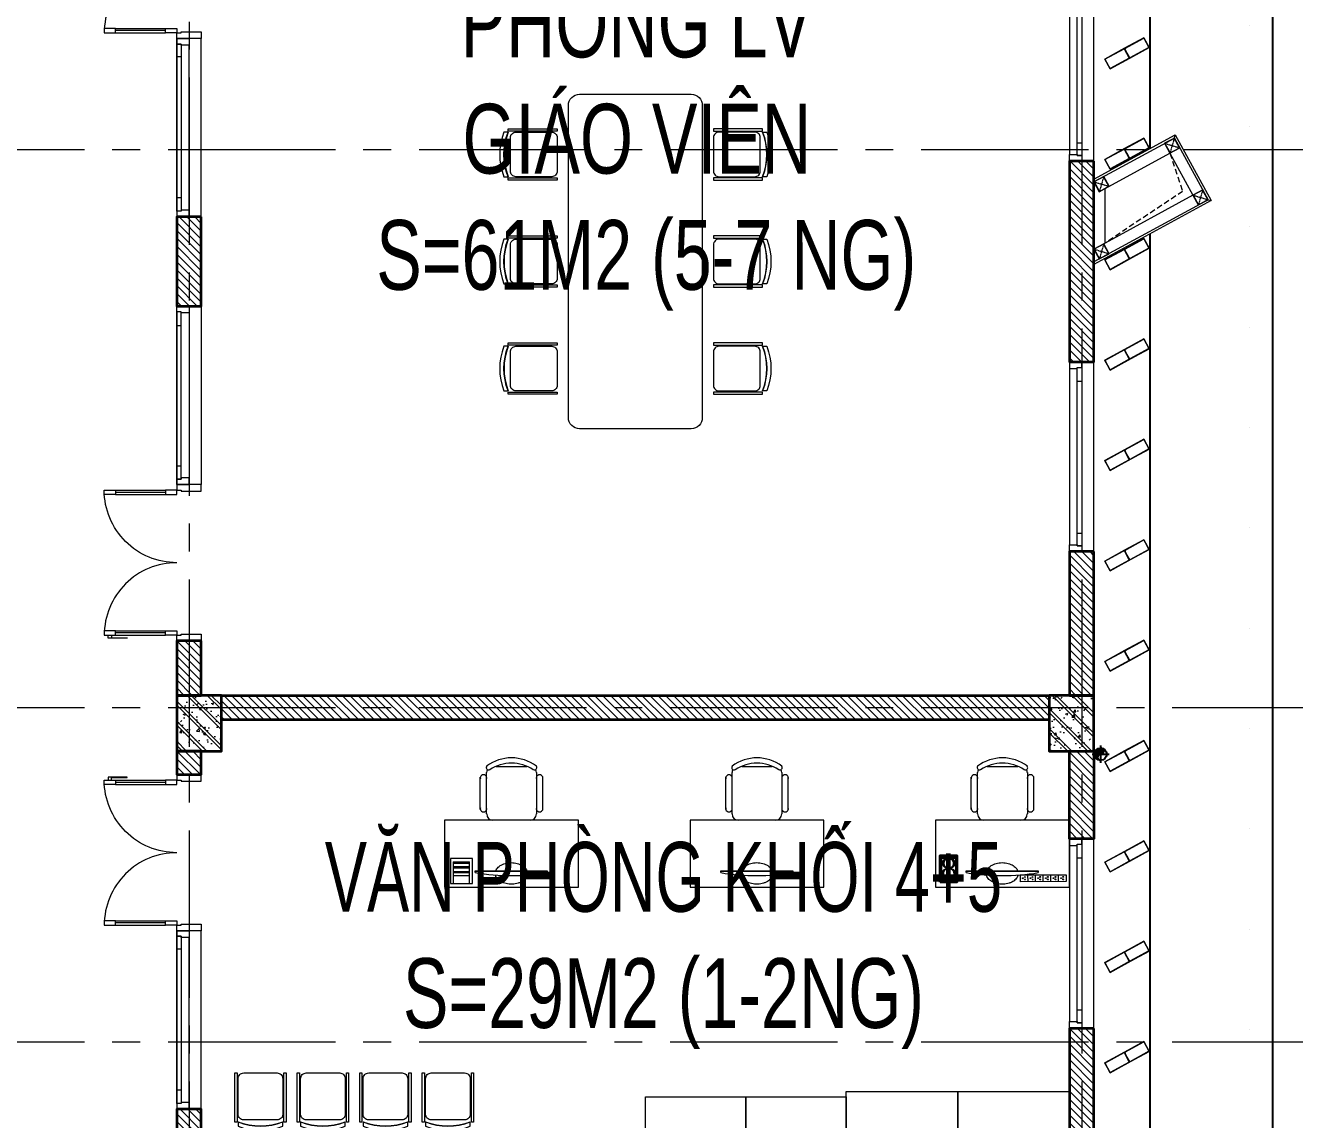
# Model space of a CAD drawing. Header units: millimetres. Extents: x 18326 to 214271, y -298828 to -198730.
# Drawn here: x 125130 to 136505, y -246323 to -236513 of the extents above; entities that cross this region are included whole.
import ezdxf

# ---------------------------------------------------------------- set-up
doc = ezdxf.new("R2010")
doc.units = ezdxf.units.MM
doc.header["$LTSCALE"] = 20
doc.header["$MEASUREMENT"] = 0
doc.linetypes.add('xref LC GK$0$CENTER2', pattern=[1.125, 0.75, -0.125, 0.125, -0.125])
doc.linetypes.add('xref_mb.A1$0$HIDDEN', pattern=[0.375, 0.25, -0.125])
doc.layers.get('0').update_dxf_attribs({"lineweight": 0})
for name, color, linetype, lineweight in [('KV-Cay xanh', 78, 'Continuous', 5), ('KV-Text', 7, 'Continuous', 25), ('xref LC GK$0$KV-Net truc', 251, 'xref LC GK$0$CENTER2', 9), ('xref_mb.A1$0$1', 1, 'Continuous', 25), ('xref_mb.A1$0$1-INTERIOR', 199, 'Continuous', 9), ('xref_mb.A1$0$A-02 WALL', 7, 'Continuous', 35), ('xref_mb.A1$0$KV-Cat be tong', 6, 'Continuous', 35), ('xref_mb.A1$0$KV-Cat tuong', 4, 'Continuous', 35), ('xref_mb.A1$0$KV-Cat vat lieu', 11, 'Continuous', 20), ('xref_mb.A1$0$KV-Cua', 34, 'Continuous', 13), ('xref_mb.A1$0$KV-Hatch', 179, 'Continuous', 5), ('xref_mb.A1$0$KV-Net khuat', 165, 'xref_mb.A1$0$HIDDEN', 9), ('xref_mb.A1$0$KV-Net thay 2', 8, 'Continuous', 13), ('xref_mb.A1$0$KV-Noi that', 35, 'Continuous', 9), ('xref_mb.A1$0$KV-Thiet bi', 59, 'Continuous', 9)]:
    doc.layers.add(name, color=color, linetype=linetype, lineweight=lineweight)
for name, color, linetype in [('xref_mb.A1$0$1.TH_TM', 5, 'xref_mb.A1$0$TM'), ('xref_mb.A1$0$D-T-BI', 2, 'Continuous'), ('xref_mb.A1$0$KV-Net thay 3', 251, 'Continuous')]:
    doc.layers.add(name, color=color, linetype=linetype)
doc.styles.add('VN', font='arial.ttf', dxfattribs={"width": 0.7})
doc.styles.add('xref_mb.A1$0$CHU HOA Day', font='VnArialH.TTF')
doc.styles.add('xref_mb.A1$0$TEXT LINE TYPE-UV ABC', font='uv-abc.shx')
doc.linetypes.add('xref_mb.A1$0$TM', pattern='A,16.5,-4,["M",xref_mb.A1$0$TEXT LINE TYPE-UV ABC,S=3,R=0,X=-1.3,Y=-1.3],-4', length=24.5)

# ---------------------------------------------------------------- blocks, each defined once
blk = doc.blocks.new('T3RQƯ')
at = {"layer": 'KV-Text', "color": 8, "char_height": 625, "width": 11546.25, "attachment_point": 2, "style": 'VN'}
for s, insert in [('\\A1;\\pxqc;PHÒNG LV\\PGIÁO VIÊN\\P S=61M2 (5-7 NG)', (85975, -12079)), ('\\A1;\\pxqc;{\\W0.65;VĂN PHÒNG KHỐI 4+5\\P}S=29M2 (1-2NG)', (86214, -19739))]:
    blk.add_mtext(s, dxfattribs=dict(at, insert=insert))
blk = doc.blocks.new('t3')
at = {"layer": 'KV-Text', "color": 8, "xscale": 0.003999999956183369, "yscale": 0.003999999956183369, "zscale": 0.003999999956183369}
blk.add_blockref('T3RQƯ', (7.351, 232.338), dxfattribs=at)
blk = doc.blocks.new('xref LC GK$0$LC')
at = {"layer": 'xref LC GK$0$KV-Net truc', "color": 8, "ltscale": 100}
for points in [[(96250, 10100), (96250, -50500)], [(104250, 10100), (104250, -47500)], [(117812, -28800), (39359, -28800)], [(117812, -33800), (79004, -33800)], [(117812, -36800), (39359, -36800)]]:
    blk.add_lwpolyline(points, dxfattribs=at)
blk = doc.blocks.new('xref_mb.A1$0$Bon cay ETC - 1')
at = {"color": 8}
blk.add_wipeout([(0, 0), (729, 398), (1050, -191), (0, -763)], dxfattribs=at).dxf.layer = 'xref_mb.A1$0$KV-Cat vat lieu'
at = {"layer": 'xref_mb.A1$0$KV-Cat vat lieu', "color": 8}
for points in [[(0, -763), (0, 0), (729, 398), (1050, -191)], [(0, -741), (0, -23), (721, 370), (1023, -183)], [(681, 235), (769, 283), (721, 370), (633, 323)], [(682, 238), (766, 283), (720, 368), (636, 322)], [(100, -572), (100, -82), (681, 235), (887, -143)], [(48, -111), (136, -63), (88, 25), (0, -23)], [(49, -108), (133, -62), (87, 22), (3, -24)], [(935, -230), (1023, -183), (975, -95), (887, -143)], [(936, -228), (1020, -182), (974, -98), (890, -143)], [(48, -714), (136, -667), (88, -579), (0, -627)], [(49, -712), (133, -666), (87, -581), (3, -627)]]:
    blk.add_lwpolyline(points, close=True, dxfattribs=at)
for points in [[(721, 370), (729, 398)], [(1023, -183), (1050, -191)]]:
    blk.add_lwpolyline(points, dxfattribs=at)
at = {"layer": 'xref_mb.A1$0$KV-Net khuat', "color": 8}
for points in [[(720, 368), (682, 238)], [(636, 322), (766, 283)], [(87, 22), (49, -108)], [(3, -24), (133, -62)], [(974, -98), (936, -228)], [(890, -143), (1020, -182)], [(3, -627), (133, -666)], [(87, -581), (49, -712)]]:
    blk.add_lwpolyline(points, dxfattribs=at)
at = {"layer": 'xref_mb.A1$0$KV-Net khuat', "color": 8, "ltscale": 10}
blk.add_lwpolyline([(681, 235), (795, -108), (105, -569)], dxfattribs=at)
at = {"layer": 'xref_mb.A1$0$KV-Net thay 2', "color": 8}
blk.add_lwpolyline([(100, -572), (88, -579)], dxfattribs=at)
blk = doc.blocks.new('*U160')
at = {"color": 8}
for p, q in [((-110, 440), (-110, -1140)), ((-220, 325), (-220, -1035)), ((-180, -1035), (-180, 325)), ((-220, -1200), (-110, -1200))]:
    blk.add_line(p, q, dxfattribs=at)
for points in [[(-220, 500), (-110, 500), (-110, 440), (-110, 440), (-110, 440), (-180, 440), (-180, 450), (-220, 450)], [(-180, 450), (-220, 450), (-220, 325), (-180, 325)], [(-180, -1035), (-220, -1035), (-220, -1150), (-180, -1150)], [(-220, -1200), (-110, -1200), (-110, -1140), (-110, -1140), (-110, -1140), (-180, -1140), (-180, -1150), (-220, -1150)]]:
    blk.add_lwpolyline(points, close=True, dxfattribs=at)
blk = doc.blocks.new('xref_mb.A1$0$Mat cat lam be tong 1')
at = {"color": 8, "ltscale": 0.5, "elevation": -169}
blk.add_lwpolyline([(1710, 542), (1710, 542)], close=True, dxfattribs=at)
at = {"color": 8, "ltscale": 0.5}
for points in [[(203, 110), (0, 110), (0, 10), (203, 10), (203, 18, 0.870853), (202, 18), (202, 12, -0.414214), (201, 12), (200, 12), (200, 108), (201, 108, -0.414214), (202, 108), (202, 102, 0.870853), (203, 102)], [(200, 101), (200, 12, 1), (201, 12), (201, 18, -0.414214), (202, 19), (202, 19, -0.414214), (203, 18), (203, 10), (400, 10), (400, 110), (203, 110), (203, 102, -0.414214), (202, 101)], [(398, 108), (398, 12), (204, 12), (204, 20, 0.414214), (204, 20), (202, 20, -0.414214), (202, 21), (202, 25), (201, 25), (202, 25), (202, 60), (201, 60), (202, 60), (202, 95), (201, 95), (202, 95), (202, 99, -0.414214), (202, 100), (204, 100, 0.414214), (204, 100), (204, 108)]]:
    blk.add_lwpolyline(points, format="xyb", close=True, dxfattribs=at)
at = {"color": 8}
blk.add_lwpolyline([(0, 110), (400, 110), (400, 10), (0, 10)], close=True, dxfattribs=at)
at = {"color": 8, "ltscale": 0.5}
blk.add_lwpolyline([(198, 108), (198, 12), (2, 12), (2, 108)], close=True, dxfattribs=at)
blk = doc.blocks.new('xref_mb.A1$0$MD LBT nha A1')
at = {"layer": 'xref_mb.A1$0$KV-Cat vat lieu', "color": 8, "rotation": 28.61045966597749}
for p in [(-1451, 19558), (-1451, 18658), (-1451, 17758), (-1451, 16858), (-1451, 15958), (-1451, 15058), (-1451, 14158), (-1451, 13258), (-1451, 12358), (-1451, 11458), (-1451, 10558), (-1451, 9658)]:
    blk.add_blockref('xref_mb.A1$0$Mat cat lam be tong 1', p, dxfattribs=at)
blk = doc.blocks.new('xref_mb.A1$0$cot 400x500')
at = {"layer": 'xref_mb.A1$0$KV-Hatch'}
h = blk.add_hatch(dxfattribs=at)
h.set_pattern_fill('CHAU-02', color=8, scale=30, angle=90, pattern_type=2)
h.set_pattern_definition([(140, (0, 0), (18.82564, 215.17805), [22.5, -247.5]), (85, (0, 0), (-225.65764, -41.6254), [18, -198]), (190.4514, (1.57, 17.93), (-206.83186, 173.5528), [19.12206, -210.34263]), (136.1842, (-60, 4e-15), (49.6557, 320.1723), [33.75, -371.25]), (186.6356, (-55.86, 26.68), (-292.23536, 280.3988), [28.6831, -315.5139]), (81.1842, (-60, 4e-15), (-292.2356, 280.3986), [27, -297]), (111, (-45, 30), (120.78567, 179.07212), [22.5, -247.5]), (316, (-45, 30), (109.66194, 201.56464), [18, -198]), (161.4514, (-34.93, 44.92), (-96.75915, 252.0668), [19.12206, -210.34263]), (157.5, (0, 0), (-88.31234, -46.774855), [0, -195.6, 0, -201, 0, -198.75]), (94.5, (0, 0), (-114.03096, 85.00528), [0, -114.6, 0, -191.1, 0, -75.75]), (57.5, (-4e-15, -66.9), (6.76646, 160.14673), [0, -75, 0, -234, 0, -310.5]), (47.5, (-6e-15, -96.9), (-30.0315, 174.95585), [0, -97.5, 0, -155.4, 0, -220.5]), (45, (0, 0), (-90.15611, 90.15611), []), (45, (-36.75, 2e-15), (-90.15611, 90.15611), [])])
h.paths.add_polyline_path([(88041, 92308), (88041, 91908), (88541, 91908), (88541, 92308)])
at = {"layer": 'xref_mb.A1$0$KV-Cat be tong', "color": 8}
blk.add_lwpolyline([(88041, 92308), (88041, 91908), (88541, 91908), (88541, 92308)], close=True, dxfattribs=at)
blk = doc.blocks.new('xref_mb.A1$0$LCT1')
at = {"layer": 'xref_mb.A1$0$1', "color": 8, "rotation": 270}
for p in [(-100018, 56651), (-92198, 56651)]:
    blk.add_blockref('xref_mb.A1$0$cot 400x500', p, dxfattribs=at)
blk = doc.blocks.new('*U162')
at = {"color": 8}
for p, q in [((70, 100), (70, 550)), ((90, 550), (90, 100)), ((1310, 550), (1310, 100)), ((1330, 100), (1330, 550))]:
    blk.add_line(p, q, dxfattribs=at)
for points in [[(22, 445), (22, 614), (50, 614), (50, 586), (27, 586), (27, 445)], [(0, 0), (50, 0), (50, -40), (60, -40), (60, -220), (0, -220)], [(1400, 0), (1350, 0), (1350, -40), (1340, -40), (1340, -220), (1400, -220)]]:
    blk.add_lwpolyline(points, close=True, dxfattribs=at)
for points in [[(50, 550), (90, 550), (90, 650), (50, 650), (50, 550)], [(1350, 550), (1310, 550), (1310, 650), (1350, 650), (1350, 550)], [(50, 553), (50, 100)], [(1350, 553), (1350, 100)], [(50, 100), (90, 100), (90, 0), (50, 0), (50, 100)], [(1350, 100), (1310, 100), (1310, 0), (1350, 0), (1350, 100)]]:
    blk.add_lwpolyline(points, dxfattribs=at)
at = {"color": 8, "ltscale": 0.2}
for points in [[(700, 0, 0.414214), (50, 650, 0.414214)], [(700, 0, -0.414214), (1350, 650, -0.414214)]]:
    blk.add_lwpolyline(points, format="xyb", dxfattribs=at)
blk = doc.blocks.new('*U108')
at = {"color": 8}
for p, q in [((-110, 340), (-110, -1140)), ((-220, 225), (-220, -1035)), ((-180, -1035), (-180, 225)), ((-220, -1200), (-110, -1200))]:
    blk.add_line(p, q, dxfattribs=at)
for points in [[(-220, 400), (-110, 400), (-110, 340), (-110, 340), (-110, 340), (-180, 340), (-180, 350), (-220, 350)], [(-180, 350), (-220, 350), (-220, 225), (-180, 225)], [(-180, -1035), (-220, -1035), (-220, -1150), (-180, -1150)], [(-220, -1200), (-110, -1200), (-110, -1140), (-110, -1140), (-110, -1140), (-180, -1140), (-180, -1150), (-220, -1150)]]:
    blk.add_lwpolyline(points, close=True, dxfattribs=at)
blk = doc.blocks.new('xref_mb.A1$0$VK1')
at = {"layer": 'xref_mb.A1$0$KV-Net thay 2', "color": 8}
blk.add_lwpolyline([(-250, -1400), (-250, -3000), (-30, -3000), (-30, -1400)], close=True, dxfattribs=at)
at = {"layer": 'xref_mb.A1$0$KV-Cua', "color": 8, "xscale": -1}
for name, p, rotation in [('*U162', (-250, 0), 90), ('*U108', (-30, -2600), 180)]:
    blk.add_blockref(name, p, dxfattribs=dict(at, rotation=rotation))
blk = doc.blocks.new('xref_mb.A1$0$od')
at = {"ltscale": 10}
h = blk.add_hatch(dxfattribs=at)
h.set_pattern_fill('ANSI31', color=8, scale=0.5, style=0)
h.set_pattern_definition([(45, (-2211.68692, 549.289586), (-0.0441941738, 0.0441941738), [])])
h.paths.add_polyline_path([(-0.62, 0, -0.414214), (0, 0.62), (0, 0)])
h.paths.add_polyline_path([(0, -0.62, -0.414214), (-0.62, 0), (0, 0, 1)])
h.paths.add_polyline_path([(0, 0), (0, 0.62, -1)])
at = {"color": 8, "ltscale": 0.02}
for p, q in [((-0.88, 0), (0.88, 0)), ((0, 0.88), (0, -0.88))]:
    blk.add_line(p, q, dxfattribs=at)
at = {"color": 8, "ltscale": 10}
blk.add_circle((0, 0), 0.625, dxfattribs=at)
for centre, start, end in [((0, -0.31), 90, 270), ((0, 0.31), 270, 90)]:
    blk.add_arc(centre, 0.312, start, end, dxfattribs=at)
blk = doc.blocks.new('xref_mb.A1$0$TNMT2')
at = {"layer": 'xref_mb.A1$0$1.TH_TM', "color": 8, "lineweight": 40, "ltscale": 0.25, "xscale": 87.99999999985768, "yscale": 87.99999999985768, "zscale": 87.99999999985768}
blk.add_blockref('xref_mb.A1$0$od', (5, -24919), dxfattribs=at)
blk = doc.blocks.new('xref_mb.A1$0$GHE GAP')
at = {"color": 8}
for points in [[(-200, 478), (-200, 440, -0.1875), (200, 440), (200, 478, 0.1875)], [(-150, 420), (150, 420, -0.414214), (200, 370), (200, 50, -0.414214), (150, 0), (-150, 0, -0.414214), (-200, 50), (-200, 370, -0.414214)]]:
    blk.add_lwpolyline(points, format="xyb", close=True, dxfattribs=at)
for points in [[(-230, 0), (-230, 440), (-210, 440), (-210, 0)], [(210, 0), (210, 440), (230, 440), (230, 0)]]:
    blk.add_lwpolyline(points, close=True, dxfattribs=at)
blk.add_arc((0, -75), 552, 68.7607, 111.2393, dxfattribs=at)
blk = doc.blocks.new('xref_mb.A1$0$GHE LV')
at = {"color": 8}
for p, q in [((-137, 484), (137, 484)), ((-280, 97), (-280, 388)), ((-223, 57), (-223, 428)), ((223, 428), (223, 57)), ((280, 97), (280, 388)), ((166, 0), (-166, 0))]:
    blk.add_line(p, q, dxfattribs=at)
for centre, major_axis, ratio, start_param, end_param in [((0, 182), (0, 378), 0.984046, -0.643501, 0.643501), ((-206, 472), (-20.7, 0.5), 1, -0.61514, 2.155002), ((0, 141), (0, 371), 0.98182, -0.56591, 0.56591), ((206, 472), (-20.7, 0.3), 1, 1.026027, 3.796169), ((-251, 379), (-29.5, 0.7), 1, 2.881079, 6.59026), ((-166, 428), (40.1, 40.1), 1, 1.874755, 2.356194), ((166, 428), (56.6, 2.7), 1, -0.048099, 0.43334), ((252, 379), (-29.5, 0.7), 1, 2.881079, 6.59026), ((-251, 105), (-29.5, -0.7), 1, -0.309209, 3.399972), ((-166, 57), (-56.6, -0.2), 1, -0.003325, 1.567471), ((166, 57), (56.6, 0.1), 1, 4.710029, 6.280825), ((252, 105), (29.5, 0.7), 1, 2.834518, 6.543699)]:
    blk.add_ellipse(centre, major_axis=major_axis, ratio=ratio, start_param=start_param, end_param=end_param, dxfattribs=at)
blk = doc.blocks.new('xref_mb.A1$0$PC')
at = {"color": 8}
for p, q in [((1897493, 244493, 0), (1897493, 245069, 0)), ((1897493, 245069, 0), (1897505, 245069, 0)), ((1897496, 244493, 0), (1897496, 245069, 0)), ((1897496, 245069, 0), (1897508, 245069, 0)), ((1897505, 244493, 0), (1897493, 244493, 0)), ((1897508, 244493, 0), (1897496, 244493, 0))]:
    blk.add_line(p, q, dxfattribs=at)
blk.add_arc((1895792, 244781, 0), 1740, 350.4727, 9.5273, dxfattribs=at)
for points, knots in [([(1897496, 244656, 0), (1897493, 244657, 0), (1897489, 244658, 0), (1897481, 244663, 0), (1897476, 244666, 0), (1897467, 244674, 0), (1897462, 244679, 0), (1897454, 244689, 0), (1897450, 244695, 0), (1897444, 244708, 0), (1897441, 244715, 0), (1897435, 244729, 0), (1897433, 244737, 0), (1897430, 244752, 0), (1897429, 244760, 0), (1897428, 244777, 0), (1897428, 244785, 0), (1897429, 244801, 0), (1897430, 244809, 0), (1897433, 244825, 0), (1897435, 244833, 0), (1897440, 244847, 0), (1897443, 244854, 0), (1897450, 244867, 0), (1897454, 244873, 0), (1897462, 244883, 0), (1897466, 244888, 0), (1897476, 244896, 0), (1897480, 244899, 0), (1897489, 244904, 0), (1897493, 244905, 0), (1897496, 244907, 0)], [0.220469, 0.220469, 0.220469, 0.220469, 0.351176, 0.351176, 0.538257, 0.538257, 0.725338, 0.725338, 0.912419, 0.912419, 1.099499, 1.099499, 1.28658, 1.28658, 1.473661, 1.473661, 1.660742, 1.660742, 1.847823, 1.847823, 2.034903, 2.034903, 2.221984, 2.221984, 2.409065, 2.409065, 2.596146, 2.596146, 2.783226, 2.783226, 2.921123, 2.921123, 2.921123, 2.921123]), ([(1897528, 244908, 0), (1897529, 244908, 0), (1897530, 244907, 0), (1897536, 244906, 0), (1897541, 244903, 0), (1897551, 244898, 0), (1897555, 244894, 0), (1897565, 244886, 0), (1897569, 244881, 0), (1897577, 244870, 0), (1897580, 244864, 0), (1897587, 244851, 0), (1897590, 244843, 0), (1897595, 244829, 0), (1897596, 244821, 0), (1897599, 244805, 0), (1897600, 244797, 0), (1897601, 244781, 0), (1897601, 244773, 0), (1897599, 244756, 0), (1897598, 244748, 0), (1897594, 244733, 0), (1897592, 244725, 0), (1897587, 244711, 0), (1897583, 244704, 0), (1897576, 244692, 0), (1897572, 244686, 0), (1897564, 244676, 0), (1897560, 244672, 0), (1897550, 244664, 0), (1897545, 244661, 0), (1897536, 244657, 0), (1897532, 244656, 0), (1897528, 244655, 0)], [3.30523, 3.30523, 3.30523, 3.30523, 3.344469, 3.344469, 3.531549, 3.531549, 3.71863, 3.71863, 3.905711, 3.905711, 4.092792, 4.092792, 4.279873, 4.279873, 4.466953, 4.466953, 4.654034, 4.654034, 4.841115, 4.841115, 5.028196, 5.028196, 5.215276, 5.215276, 5.402357, 5.402357, 5.589438, 5.589438, 5.776519, 5.776519, 5.963599, 5.963599, 6.119548, 6.119548, 6.119548, 6.119548])]:
    blk.add_open_spline(points, degree=3, knots=knots, dxfattribs=at)
blk = doc.blocks.new('xref_mb.A1$0$o dien 6d')
at = {"layer": 'xref_mb.A1$0$KV-Cat vat lieu', "color": 8}
blk.add_lwpolyline([(5843103.6, -64279), (5843103.6, -64329.4), (5842760.8, -64329.4), (5842760.8, -64279)], close=True, dxfattribs=at)
at = {"layer": 'xref_mb.A1$0$KV-Thiet bi', "color": 8}
for p, q in [((5842817.9, -64279), (5842817.9, -64329.4)), ((5842875.1, -64279), (5842875.1, -64329.4)), ((5842932.2, -64279), (5842932.2, -64329.4)), ((5842989.3, -64279), (5842989.3, -64329.4)), ((5843046.4, -64279), (5843046.4, -64329.4)), ((5843103.6, -64279), (5843103.6, -64329.4))]:
    blk.add_line(p, q, dxfattribs=at)
for centre in [(5842783.2, -64295.7), (5842783.2, -64314.3), (5842798.6, -64305), (5842840.3, -64295.7), (5842840.3, -64314.3), (5842855.7, -64305), (5842897.4, -64295.7), (5842897.4, -64314.3), (5842912.8, -64305), (5842954.6, -64295.7), (5842954.6, -64314.3), (5842970, -64305), (5843011.7, -64295.7), (5843011.7, -64314.3), (5843027.1, -64305), (5843068.8, -64295.7), (5843068.8, -64314.3), (5843084.2, -64305)]:
    blk.add_ellipse(centre, major_axis=(3.23, 0), ratio=1, dxfattribs=at)
blk = doc.blocks.new('xref_mb.A1$0$SCAN')
at = {"layer": 'xref_mb.A1$0$A-02 WALL', "color": 8, "lineweight": -2}
for p, q in [((1940086.6, 188867), (1940083.1, 188873.7)), ((1940242.2, 188867), (1940254.8, 188873.7)), ((1940086.6, 188772.7), (1940083.1, 188768)), ((1940242.2, 188772.7), (1940254.8, 188768))]:
    blk.add_line(p, q, dxfattribs=at)
at = {"layer": 'xref_mb.A1$0$A-02 WALL', "color": 8}
for points in [[(1940083.1, 188873.7), (1940254.8, 188873.7), (1940254.8, 188768), (1940083.1, 188768)], [(1940086.6, 188867), (1940242.2, 188867), (1940242.2, 188772.7), (1940086.6, 188772.7)]]:
    blk.add_lwpolyline(points, close=True, dxfattribs=at)
for centre in [(1940248.2, 188849), (1940248.2, 188827.3), (1940248.2, 188807.1), (1940248.2, 188786.5)]:
    blk.add_circle(centre, 1.54, dxfattribs=at)
blk = doc.blocks.new('xref_mb.A1$0$MIN')
at = {"color": 8}
for p, q in [((513524, 421456), (513924, 421456)), ((513524, 421106), (513524, 421456)), ((513579, 421412), (513924, 421412)), ((513579, 421412), (513579, 421152)), ((513598, 421412), (513598, 421152)), ((513655, 421412), (513655, 421152)), ((513674, 421412), (513674, 421152)), ((513731, 421412), (513731, 421152)), ((513748, 421412), (513748, 421152)), ((513798, 421412), (513798, 421152)), ((513924, 421456), (513924, 421106)), ((513924, 421106), (513524, 421106)), ((513924, 421152), (513579, 421152))]:
    blk.add_line(p, q, dxfattribs=at)
blk = doc.blocks.new('xref_mb.A1$0$A$C488e4e77')
at = {"layer": 'xref_mb.A1$0$KV-Noi that', "color": 8}
for points in [[(-4400, 2880), (-5600, 2880), (-5600, 2280), (-4400, 2280)], [(-2200, 2880), (-3400, 2880), (-3400, 2280), (-2200, 2280)], [(0, 2880), (-1200, 2880), (-1200, 2280), (0, 2280)], [(-2900, 0), (-3800, 0), (-3800, 400), (-2900, 400)], [(-2000, 0), (-2900, 0), (-2900, 400), (-2000, 400)], [(-1000, 0), (-2000, 0), (-2000, 450), (-1000, 450)], [(0, 0), (-1000, 0), (-1000, 450), (0, 450)]]:
    blk.add_lwpolyline(points, close=True, dxfattribs=at)
at = {"layer": 'xref_mb.A1$0$D-T-BI', "color": 8, "xscale": 1.200000000000001, "yscale": 1.200000000000001, "zscale": 1.200000000000001, "rotation": 180.1513189493489}
blk.add_blockref('xref_mb.A1$0$o dien 6d', (7011464, -56287), dxfattribs=at)
at = {"layer": 'xref_mb.A1$0$KV-Noi that', "color": 8}
for p in [(-5000, 2880), (-2800, 2880), (-600, 2880)]:
    blk.add_blockref('xref_mb.A1$0$GHE LV', p, dxfattribs=at)
at = {"layer": 'xref_mb.A1$0$KV-Noi that', "color": 8, "extrusion": (0, 0, -1), "xscale": 0.5599999999999999, "yscale": 0.5599999999999999, "zscale": -0.5599999999999999, "rotation": 270}
blk.add_blockref('xref_mb.A1$0$MIN', (-230469, 290112), dxfattribs=at)
at = {"layer": 'xref_mb.A1$0$KV-Noi that', "color": 8, "lineweight": -2, "xscale": 1.400000000000001, "yscale": 1.400000000000001, "zscale": 1.400000000000001, "rotation": 90}
blk.add_blockref('xref_mb.A1$0$SCAN', (263266, -2713792), dxfattribs=at)
at = {"layer": 'xref_mb.A1$0$KV-Noi that', "color": 8, "xscale": 1.12, "yscale": 1.12, "zscale": 1.12, "rotation": 270}
for p in [(-279157, 2127620, 0), (-276957, 2127620, 0), (-274757, 2127620, 0)]:
    blk.add_blockref('xref_mb.A1$0$PC', p, dxfattribs=at)
at = {"layer": 'xref_mb.A1$0$KV-Noi that', "color": 8, "rotation": 180}
for p in [(-7250, 615), (-6690, 615), (-6130, 615), (-5570, 615)]:
    blk.add_blockref('xref_mb.A1$0$GHE GAP', p, dxfattribs=at)
at = {"layer": 'xref_mb.A1$0$KV-Noi that', "color": 8, "style": 'xref_mb.A1$0$CHU HOA Day'}
blk.add_text('8', height=200, dxfattribs=at).set_placement((-1159, 2345))

msp = doc.modelspace()

# ---------------------------------------------------------------- hatches: boundary and pattern name
at = {"layer": 'xref_mb.A1$0$KV-Hatch'}
h = msp.add_hatch(dxfattribs=at)
h.set_pattern_fill('ANSI31', color=8, scale=400, angle=90)
h.paths.add_polyline_path([(119037, -256440), (119037, -256220), (119257, -256220), (119257, -255970), (118927, -255970), (118927, -256440)])
h.paths.add_polyline_path([(119257, -250490), (119037, -250490), (119037, -250270), (118927, -250270), (118927, -252290), (119257, -252290)])
h.paths.add_polyline_path([(119257, -250490), (119497, -250490), (119497, -250270), (119257, -250270)])
h.paths.add_polyline_path([(126707, -250030), (126487, -250030), (126487, -250520), (126707, -250520)])
h.paths.add_polyline_path([(134707, -245505), (134487, -245505), (134487, -246520), (126707, -246520), (126707, -246230), (126487, -246230), (126487, -247030), (126707, -247030), (126707, -246740), (134487, -246740), (134487, -247805), (134707, -247805)])
h.paths.add_polyline_path([(134707, -249505), (134487, -249505), (134487, -250520), (134707, -250520)])
h.paths.add_polyline_path([(126887, -242520), (134307, -242520), (134307, -242740), (126887, -242740)])
h.paths.add_polyline_path([(134487, -243020), (134707, -243020), (134707, -243805), (134487, -243805)])
h.paths.add_polyline_path([(134707, -241230), (134487, -241230), (134487, -242520), (134707, -242520)])
h.paths.add_polyline_path([(134707, -237730), (134487, -237730), (134487, -239530), (134707, -239530)])
h.paths.add_polyline_path([(126707, -242030), (126487, -242030), (126487, -242520), (126707, -242520)])
h.paths.add_polyline_path([(126487, -234740), (126707, -234740), (126707, -235230), (126487, -235230)])
h.paths.add_polyline_path([(126887, -234520), (134307, -234520), (134307, -234740), (126887, -234740)])
h.paths.add_polyline_path([(134487, -234740), (134707, -234740), (134707, -236030), (134487, -236030)])
h.paths.add_polyline_path([(134487, -233230), (134707, -233230), (134707, -234240), (134487, -234240)])
h.paths.add_polyline_path([(126487, -233275), (126707, -233275), (126707, -234240), (126487, -234240)])
h.paths.add_polyline_path([(126707, -230275), (126487, -230275), (126487, -227020), (126707, -227020)])
edge = h.paths.add_edge_path()
edge.add_line((126707, -222390), (126707, -223520))
edge.add_line((126707, -223520), (126487, -223520))
edge.add_line((126487, -223520), (126487, -222060))
edge.add_line((126487, -222060), (126707, -222060))
edge.add_line((126707, -222060), (126707, -222170))
edge.add_line((126707, -222170), (134487, -222170))
edge = h.paths.add_edge_path(flags=17)
edge.add_line((134487, -222390), (126707, -222390))
edge = h.paths.add_edge_path()
edge.add_line((134487, -222170), (134487, -221480))
edge.add_line((134487, -221480), (134707, -221480))
edge.add_line((134707, -221480), (134707, -223780))
edge.add_line((134707, -223780), (134487, -223780))
edge.add_line((134487, -223780), (134487, -222390))
h.paths.add_polyline_path([(134487, -225480), (134707, -225480), (134707, -226520), (134487, -226520)])
h.paths.add_polyline_path([(134487, -227020), (134707, -227020), (134707, -228030), (134487, -228030)])
h.paths.add_polyline_path([(134307, -217820), (126887, -217820), (126887, -218040), (126887, -218840), (126487, -218840), (126487, -219060), (126707, -219060), (126707, -218950), (126997, -218950), (126997, -218040), (134307, -218040)])
h.paths.add_polyline_path([(134707, -217820), (136307, -217820), (136307, -218120), (135207, -218690), (134707, -218690), (134707, -219780), (134487, -219780), (134487, -218040), (134707, -218040), (134707, -218470), (135153, -218470), (135983, -218040), (134707, -218040)])
h.paths.add_polyline_path([(134707, -215105), (134487, -215105), (134487, -217540), (134707, -217540)])
h.paths.add_polyline_path([(134487, -211520), (134707, -211520), (134707, -213405), (134487, -213405)])
h.paths.add_polyline_path([(132787, -211020), (134307, -211020), (134307, -211240), (132787, -211240)])
h.paths.add_polyline_path([(126707, -211020), (126707, -210730), (129177, -210730), (129177, -211020), (126887, -211020), (126887, -211240), (131087, -211240), (131087, -211020), (129287, -211020), (129287, -210620), (126487, -210620), (126487, -211020)])
h.paths.add_polyline_path([(119257, -226740), (119497, -226740), (119497, -226520), (119257, -226520)])
h.paths.add_polyline_path([(119257, -226740), (119037, -226740), (119037, -226520), (118927, -226520), (118927, -228540), (119257, -228540)])
h.paths.add_polyline_path([(119037, -232690), (119037, -232470), (119257, -232470), (119257, -232220), (118927, -232220), (118927, -232690)])
h.paths.add_polyline_path([(119707, -240130), (119707, -237820), (119487, -237820), (119487, -237870), (118687, -237870), (118687, -237520), (117647, -237520), (117647, -237740), (118577, -237740), (118577, -237980), (119487, -237980), (119487, -240130)])
h.paths.add_polyline_path([(116247, -237740), (115837, -237740), (115837, -237520), (116247, -237520)])
h.paths.add_polyline_path([(115487, -238120), (115707, -238120), (115707, -245140), (115487, -245140)])
h.paths.add_polyline_path([(119487, -243080), (119597, -243080), (119597, -245520), (119487, -245520)])
h.paths.add_polyline_path([(119487, -240430), (119707, -240430), (119707, -242780), (119487, -242780)])
h.paths.add_polyline_path([(122047, -243040), (122157, -243040), (122157, -243955), (122047, -243955)])
h.paths.add_polyline_path([(123487, -245520), (122657, -245520), (122657, -245170), (122157, -245170), (122157, -244955), (122047, -244955), (122047, -245520), (119707, -245520), (119707, -245740), (123487, -245740)])
h.paths.add_polyline_path([(122602, -245225), (122172, -245225), (122172, -245505), (122602, -245505)], flags=16)
h.paths.add_polyline_path([(123707, -245520), (123707, -245281), (123596, -245170), (123487, -245170), (123487, -245520)])
h.paths.add_polyline_path([(126707, -217355), (126707, -217540), (126487, -217540), (126487, -217355)])
h.paths.add_polyline_path([(126487, -215955), (126487, -213105), (126707, -213105), (126707, -215955)])
h.paths.add_polyline_path([(126707, -211705), (126707, -211520), (126487, -211520), (126487, -211705)])
h.paths.add_polyline_path([(116987, -245520), (115837, -245520), (115837, -245740), (116987, -245740)])
h.paths.add_polyline_path([(115487, -245740), (115707, -245740), (115707, -246030), (116767, -246030), (116767, -245740), (116987, -245740), (116987, -246140), (115487, -246140)])
h.paths.add_polyline_path([(115487, -211520), (115707, -211520), (115707, -217540), (115487, -217540)])
h.paths.add_polyline_path([(115787, -217820), (116197, -217820), (116197, -218040), (115787, -218040)])
h.paths.add_polyline_path([(117967, -217620), (121227, -217620), (121227, -218040), (121597, -218040), (121597, -217820), (121287, -217510), (117907, -217510), (117597, -217820), (117597, -218040), (117967, -218040)])
h.paths.add_polyline_path([(122997, -217820), (123407, -217820), (123407, -218040), (122997, -218040)])
h.paths.add_polyline_path([(121937, -237740), (119987, -237740), (119987, -237520), (121937, -237520)])
h.paths.add_polyline_path([(121937, -237740), (122157, -237740), (122157, -238355), (121937, -238355)])
h.paths.add_polyline_path([(122157, -239555), (121937, -239555), (121937, -240170), (122157, -240170)])
h.paths.add_polyline_path([(121937, -240390), (119987, -240390), (119987, -240170), (121937, -240170)])
h.paths.add_polyline_path([(121937, -241005), (122157, -241005), (122157, -240390), (121937, -240390)])
h.paths.add_polyline_path([(122157, -242205), (121937, -242205), (121937, -242820), (122157, -242820)])
h.paths.add_polyline_path([(121937, -243040), (119987, -243040), (119987, -242820), (121937, -242820)])
h.paths.add_polyline_path([(123487, -213580), (123487, -211520), (123707, -211520), (123707, -217540), (123487, -217540), (123487, -215480), (123597, -215480), (123597, -213580)])
h.paths.add_polyline_path([(116722, -211240), (115787, -211240), (115787, -211020), (116722, -211020)])
h.paths.add_polyline_path([(119972, -211020), (119222, -211020), (119222, -211240), (119972, -211240)])
h.paths.add_polyline_path([(122472, -211240), (123407, -211240), (123407, -211020), (122472, -211020)])
h.paths.add_polyline_path([(126707, -238230), (126487, -238230), (126487, -239030), (126707, -239030)])
h.paths.add_polyline_path([(126707, -243020), (126487, -243020), (126487, -243230), (126707, -243230)])
h.paths.add_polyline_path([(134707, -229730), (134487, -229730), (134487, -231530), (134707, -231530)])

# ---------------------------------------------------------------- linework, layer by layer
at = {"layer": 'xref_mb.A1$0$KV-Cat tuong', "color": 8}
for points in [[(126707, -238230), (126487, -238230), (126487, -239030), (126707, -239030)], [(134707, -241230), (134487, -241230), (134487, -242520), (134707, -242520)], [(126707, -242030), (126487, -242030), (126487, -242520), (126707, -242520)], [(126887, -242520), (134307, -242520), (134307, -242740), (126887, -242740)], [(126707, -243020), (126487, -243020), (126487, -243230), (126707, -243230)], [(134487, -243020), (134707, -243020), (134707, -243805), (134487, -243805)], [(134707, -245505), (134487, -245505), (134487, -246520), (126707, -246520), (126707, -246230), (126487, -246230), (126487, -247030), (126707, -247030), (126707, -246740), (134487, -246740), (134487, -247805), (134707, -247805)]]:
    msp.add_lwpolyline(points, close=True, dxfattribs=at)
at = {"layer": 'xref_mb.A1$0$KV-Net thay 2', "color": 8}
for p, q in [((134707, -241230), (134707, -239530)), ((134707, -245505), (134707, -243805))]:
    msp.add_line(p, q, dxfattribs=at)
at = {"layer": 'xref_mb.A1$0$KV-Net thay 3', "color": 8}
for points in [[(136307, -218120), (136307, -256140)], [(135207, -236030), (135207, -249505)]]:
    msp.add_lwpolyline(points, dxfattribs=at)
at = {"layer": 'xref_mb.A1$0$KV-Noi that', "color": 8}
msp.add_lwpolyline([(129997, -240030), (129997, -237230, -0.414214), (130097, -237130), (131097, -237130, -0.414214), (131197, -237230), (131197, -240030, -0.414214), (131097, -240130), (130097, -240130, -0.414214)], format="xyb", close=True, dxfattribs=at)

# ---------------------------------------------------------------- block references
at = {"layer": 'KV-Cay xanh', "color": 8, "xscale": 250, "yscale": 250, "zscale": 250}
msp.add_blockref('t3', (42797, -282180), dxfattribs=at)
at = {"layer": 'xref LC GK$0$KV-Net truc', "color": 8}
msp.add_blockref('xref LC GK$0$LC', (30347, -208830), dxfattribs=at)
at = {"layer": 'xref_mb.A1$0$1-INTERIOR', "color": 8}
msp.add_blockref('xref_mb.A1$0$A$C488e4e77', (134487, -246520), dxfattribs=at)
at = {"layer": 'xref_mb.A1$0$KV-Cat tuong', "color": 8}
for p in [(126737, -235230), (126737, -243230)]:
    msp.add_blockref('xref_mb.A1$0$VK1', p, dxfattribs=at)
at = {"layer": 'xref_mb.A1$0$KV-Cat tuong', "color": 8, "xscale": -1, "rotation": 180}
msp.add_blockref('xref_mb.A1$0$VK1', (126737, -242030), dxfattribs=at)
at = {"layer": 'xref_mb.A1$0$KV-Cua', "color": 8, "xscale": -1}
for p in [(134377, -236530), (134377, -240030), (134377, -244305)]:
    msp.add_blockref('*U160', p, dxfattribs=at)
at = {"layer": 'xref_mb.A1$0$KV-Noi that', "color": 8, "rotation": 90.00000000000001}
for p in [(129897, -237670), (129897, -238630), (129897, -239590)]:
    msp.add_blockref('xref_mb.A1$0$GHE GAP', p, dxfattribs=at)
at = {"layer": 'xref_mb.A1$0$KV-Noi that', "color": 8, "xscale": -1, "rotation": 270}
for p in [(131297, -237670), (131297, -238630), (131297, -239590)]:
    msp.add_blockref('xref_mb.A1$0$GHE GAP', p, dxfattribs=at)

# ---------------------------------------------------------------- next in the draw order: block references
at = {"layer": 'xref_mb.A1$0$KV-Cat vat lieu', "color": 8}
msp.add_blockref('xref_mb.A1$0$Bon cay ETC - 1', (134707, -237893), dxfattribs=at)

# ---------------------------------------------------------------- next in the draw order: linework, layer by layer
at = {"layer": 'xref_mb.A1$0$KV-Cat tuong', "color": 8}
msp.add_lwpolyline([(134707, -237730), (134487, -237730), (134487, -239530), (134707, -239530)], close=True, dxfattribs=at)
at = {"layer": 'xref_mb.A1$0$KV-Net thay 2', "color": 8}
msp.add_line((134707, -237730), (134707, -236030), dxfattribs=at)

# ---------------------------------------------------------------- next in the draw order: block references
at = {"color": 8}
msp.add_blockref('xref_mb.A1$0$LCT1', (134597, -211130), dxfattribs=at)
at = {"layer": 'xref_mb.A1$0$KV-Cat tuong', "color": 8}
msp.add_blockref('xref_mb.A1$0$TNMT2', (134762, -218128), dxfattribs=at)
at = {"layer": 'xref_mb.A1$0$KV-Cat vat lieu', "color": 8}
msp.add_blockref('xref_mb.A1$0$MD LBT nha A1', (136307, -256470), dxfattribs=at)

doc.saveas('drawing.dxf')
